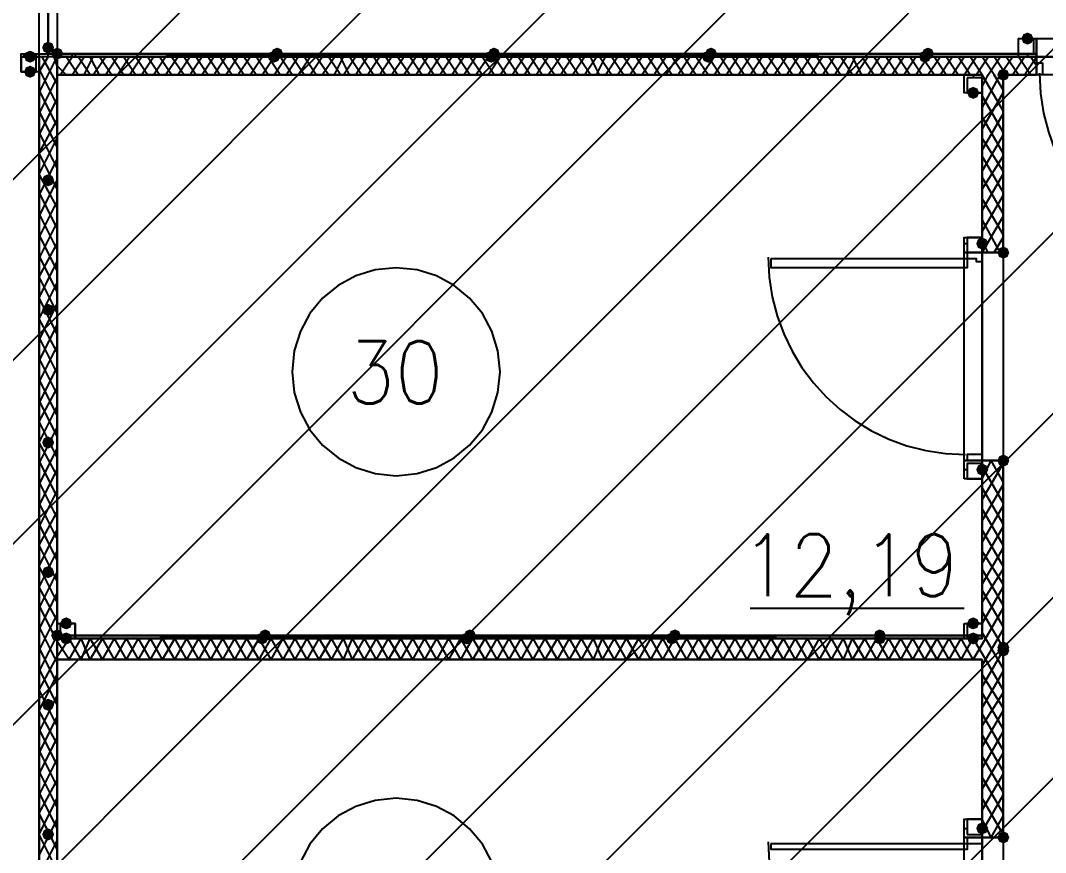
# Model space of a CAD drawing. Header units: millimetres. Extents: x 0 to 420, y 0 to 297.
# Drawn here: x 224.06 to 238.46, y 207.31 to 218.99 of the extents above; entities that cross this region are included whole.
import ezdxf

# ---------------------------------------------------------------- set-up
doc = ezdxf.new("R2010")
doc.units = ezdxf.units.MM
doc.layers.get('0').update_dxf_attribs({"linetype": 'CONTINUOUS'})
doc.styles.get("Standard").update_dxf_attribs({"font": 'STANDARD'})

msp = doc.modelspace()

# ---------------------------------------------------------------- hatches: boundary and pattern name
at = {"true_color": 0x000007}
for points in [[(238.294333, 218.736333), (238.269463, 218.676537), (238.209667, 218.651667), (238.149871, 218.676537), (238.125, 218.736333), (238.149871, 218.796129), (238.209667, 218.821), (238.269462, 218.796129)], [(224.536, 218.609333), (224.511129, 218.549537), (224.451333, 218.524667), (224.391538, 218.549537), (224.366667, 218.609333), (224.391537, 218.669129), (224.451333, 218.694), (224.511129, 218.669129)], [(224.282, 218.482333), (224.257129, 218.422537), (224.197333, 218.397667), (224.137538, 218.422537), (224.112667, 218.482333), (224.137537, 218.542129), (224.197333, 218.567), (224.257129, 218.542129)], [(224.282, 218.270667), (224.257129, 218.210871), (224.197333, 218.186), (224.137538, 218.210871), (224.112667, 218.270667), (224.137537, 218.330462), (224.197333, 218.355333), (224.257129, 218.330463)], [(237.532333, 217.974333), (237.507462, 217.914537), (237.447667, 217.889667), (237.387871, 217.914537), (237.363, 217.974333), (237.387871, 218.034129), (237.447667, 218.059), (237.507462, 218.034129)], [(224.536, 216.746667), (224.511129, 216.686871), (224.451333, 216.662), (224.391538, 216.686871), (224.366667, 216.746667), (224.391537, 216.806462), (224.451333, 216.831333), (224.511129, 216.806463)], [(237.659333, 215.857667), (237.634462, 215.797871), (237.574667, 215.773), (237.514871, 215.797871), (237.49, 215.857667), (237.514871, 215.917462), (237.574667, 215.942333), (237.634462, 215.917463)], [(224.536, 214.926333), (224.511129, 214.866537), (224.451333, 214.841667), (224.391538, 214.866537), (224.366667, 214.926333), (224.391537, 214.986129), (224.451333, 215.011), (224.511129, 214.986129)], [(224.536, 213.063667), (224.511129, 213.003871), (224.451333, 212.979), (224.391538, 213.003871), (224.366667, 213.063667), (224.391537, 213.123462), (224.451333, 213.148333), (224.511129, 213.123463)], [(237.955667, 212.809667), (237.930796, 212.749871), (237.871, 212.725), (237.811204, 212.749871), (237.786333, 212.809667), (237.811204, 212.869462), (237.871, 212.894333), (237.930796, 212.869463)], [(237.659333, 212.682667), (237.634462, 212.622871), (237.574667, 212.598), (237.514871, 212.622871), (237.49, 212.682667), (237.514871, 212.742462), (237.574667, 212.767333), (237.634462, 212.742463)], [(224.536, 211.243333), (224.511129, 211.183538), (224.451333, 211.158667), (224.391538, 211.183538), (224.366667, 211.243333), (224.391537, 211.303129), (224.451333, 211.328), (224.511129, 211.303129)], [(224.79, 210.523667), (224.765129, 210.463871), (224.705333, 210.439), (224.645538, 210.463871), (224.620667, 210.523667), (224.645537, 210.583462), (224.705333, 210.608333), (224.765129, 210.583463)], [(237.532333, 210.523667), (237.507462, 210.463871), (237.447667, 210.439), (237.387871, 210.463871), (237.363, 210.523667), (237.387871, 210.583462), (237.447667, 210.608333), (237.507462, 210.583463)], [(224.79, 210.312), (224.765129, 210.252204), (224.705333, 210.227333), (224.645538, 210.252204), (224.620667, 210.312), (224.645537, 210.371796), (224.705333, 210.396667), (224.765129, 210.371796)], [(237.532333, 210.312), (237.507462, 210.252204), (237.447667, 210.227333), (237.387871, 210.252204), (237.363, 210.312), (237.387871, 210.371796), (237.447667, 210.396667), (237.507462, 210.371796)], [(224.536, 209.380667), (224.511129, 209.320871), (224.451333, 209.296), (224.391538, 209.320871), (224.366667, 209.380667), (224.391537, 209.440462), (224.451333, 209.465333), (224.511129, 209.440463)], [(237.659333, 207.645), (237.634462, 207.585204), (237.574667, 207.560333), (237.514871, 207.585204), (237.49, 207.645), (237.514871, 207.704796), (237.574667, 207.729667), (237.634462, 207.704796)], [(224.536, 207.560333), (224.511129, 207.500537), (224.451333, 207.475667), (224.391538, 207.500537), (224.366667, 207.560333), (224.391537, 207.620129), (224.451333, 207.645), (224.511129, 207.620129)], [(237.955667, 207.518), (237.930796, 207.458204), (237.871, 207.433333), (237.811204, 207.458204), (237.786333, 207.518), (237.811204, 207.577796), (237.871, 207.602667), (237.930796, 207.577796)]]:
    msp.add_hatch(color=0, dxfattribs=at).paths.add_polyline_path(points, flags=0)
at = {"true_color": 0x0000fe}
for points in [[(224.663, 218.524667), (224.638129, 218.464871), (224.578333, 218.44), (224.518537, 218.464871), (224.493667, 218.524667), (224.518537, 218.584462), (224.578333, 218.609333), (224.638129, 218.584463)], [(227.753333, 218.524667), (227.728462, 218.464871), (227.668667, 218.44), (227.608871, 218.464871), (227.584, 218.524667), (227.608871, 218.584462), (227.668667, 218.609333), (227.728462, 218.584463)], [(230.801333, 218.524667), (230.776462, 218.464871), (230.716667, 218.44), (230.656871, 218.464871), (230.632, 218.524667), (230.656871, 218.584462), (230.716667, 218.609333), (230.776462, 218.584463)], [(233.849333, 218.524667), (233.824462, 218.464871), (233.764667, 218.44), (233.704871, 218.464871), (233.68, 218.524667), (233.704871, 218.584462), (233.764667, 218.609333), (233.824462, 218.584463)], [(236.897333, 218.524667), (236.872462, 218.464871), (236.812667, 218.44), (236.752871, 218.464871), (236.728, 218.524667), (236.752871, 218.584462), (236.812667, 218.609333), (236.872462, 218.584463)], [(227.711, 218.482333), (227.686129, 218.422537), (227.626333, 218.397667), (227.566538, 218.422537), (227.541667, 218.482333), (227.566537, 218.542129), (227.626333, 218.567), (227.686129, 218.542129)], [(230.759, 218.482333), (230.734129, 218.422537), (230.674333, 218.397667), (230.614538, 218.422537), (230.589667, 218.482333), (230.614537, 218.542129), (230.674333, 218.567), (230.734129, 218.542129)], [(233.807, 218.482333), (233.782129, 218.422537), (233.722333, 218.397667), (233.662537, 218.422537), (233.637667, 218.482333), (233.662537, 218.542129), (233.722333, 218.567), (233.782129, 218.542129)], [(236.855, 218.482333), (236.830129, 218.422537), (236.770333, 218.397667), (236.710538, 218.422537), (236.685667, 218.482333), (236.710537, 218.542129), (236.770333, 218.567), (236.830129, 218.542129)], [(237.955667, 218.228333), (237.930796, 218.168537), (237.871, 218.143667), (237.811204, 218.168537), (237.786333, 218.228333), (237.811204, 218.288129), (237.871, 218.313), (237.930796, 218.288129)], [(237.955667, 215.730667), (237.930796, 215.670871), (237.871, 215.646), (237.811204, 215.670871), (237.786333, 215.730667), (237.811204, 215.790462), (237.871, 215.815333), (237.930796, 215.790463)], [(237.955667, 215.730667), (237.930796, 215.670871), (237.871, 215.646), (237.811204, 215.670871), (237.786333, 215.730667), (237.811204, 215.790462), (237.871, 215.815333), (237.930796, 215.790463)], [(237.955667, 212.809667), (237.930796, 212.749871), (237.871, 212.725), (237.811204, 212.749871), (237.786333, 212.809667), (237.811204, 212.869462), (237.871, 212.894333), (237.930796, 212.869463)], [(237.955667, 212.809667), (237.930796, 212.749871), (237.871, 212.725), (237.811204, 212.749871), (237.786333, 212.809667), (237.811204, 212.869462), (237.871, 212.894333), (237.930796, 212.869463)], [(224.663, 210.354333), (224.638129, 210.294537), (224.578333, 210.269667), (224.518537, 210.294537), (224.493667, 210.354333), (224.518537, 210.414129), (224.578333, 210.439), (224.638129, 210.414129)], [(224.663, 210.354333), (224.638129, 210.294537), (224.578333, 210.269667), (224.518537, 210.294537), (224.493667, 210.354333), (224.518537, 210.414129), (224.578333, 210.439), (224.638129, 210.414129)], [(227.541667, 210.312), (227.516796, 210.252204), (227.457, 210.227333), (227.397204, 210.252204), (227.372333, 210.312), (227.397204, 210.371796), (227.457, 210.396667), (227.516796, 210.371796)], [(227.584, 210.354333), (227.559129, 210.294537), (227.499333, 210.269667), (227.439538, 210.294537), (227.414667, 210.354333), (227.439537, 210.414129), (227.499333, 210.439), (227.559129, 210.414129)], [(230.420333, 210.312), (230.395462, 210.252204), (230.335667, 210.227333), (230.275871, 210.252204), (230.251, 210.312), (230.275871, 210.371796), (230.335667, 210.396667), (230.395462, 210.371796)], [(230.462667, 210.354333), (230.437796, 210.294537), (230.378, 210.269667), (230.318204, 210.294537), (230.293333, 210.354333), (230.318204, 210.414129), (230.378, 210.439), (230.437796, 210.414129)], [(233.299, 210.312), (233.274129, 210.252204), (233.214333, 210.227333), (233.154538, 210.252204), (233.129667, 210.312), (233.154537, 210.371796), (233.214333, 210.396667), (233.274129, 210.371796)], [(233.341333, 210.354333), (233.316462, 210.294537), (233.256667, 210.269667), (233.196871, 210.294537), (233.172, 210.354333), (233.196871, 210.414129), (233.256667, 210.439), (233.316462, 210.414129)], [(236.22, 210.354333), (236.195129, 210.294537), (236.135333, 210.269667), (236.075538, 210.294537), (236.050667, 210.354333), (236.075537, 210.414129), (236.135333, 210.439), (236.195129, 210.414129)], [(236.22, 210.312), (236.195129, 210.252204), (236.135333, 210.227333), (236.075538, 210.252204), (236.050667, 210.312), (236.075537, 210.371796), (236.135333, 210.396667), (236.195129, 210.371796)], [(237.955667, 210.185), (237.930796, 210.125204), (237.871, 210.100333), (237.811204, 210.125204), (237.786333, 210.185), (237.811204, 210.244796), (237.871, 210.269667), (237.930796, 210.244796)], [(237.955667, 210.142667), (237.930796, 210.082871), (237.871, 210.058), (237.811204, 210.082871), (237.786333, 210.142667), (237.811204, 210.202462), (237.871, 210.227333), (237.930796, 210.202463)], [(237.955667, 207.518), (237.930796, 207.458204), (237.871, 207.433333), (237.811204, 207.458204), (237.786333, 207.518), (237.811204, 207.577796), (237.871, 207.602667), (237.930796, 207.577796)]]:
    msp.add_hatch(color=0, dxfattribs=at).paths.add_polyline_path(points, flags=0)
at = {"true_color": 0x000007}
h = msp.add_hatch(color=0, dxfattribs=at)
h.paths.add_polyline_path([(238.336667, 218.524667), (224.578333, 218.524667), (238.336667, 218.482333)], flags=0)
h.paths.add_polyline_path([(224.578333, 218.524667), (238.336667, 218.482333), (224.578333, 218.482333)], flags=0)
h = msp.add_hatch(color=0, dxfattribs=at)
h.paths.add_polyline_path([(237.871, 218.228333), (237.871, 215.730667)], flags=0)
h.paths.add_polyline_path([(237.871, 215.730667), (237.871, 218.228333)], flags=0)
h = msp.add_hatch(color=0, dxfattribs=at)
h.paths.add_polyline_path([(237.871, 212.809667), (237.871, 207.518)], flags=0)
h.paths.add_polyline_path([(237.871, 207.518), (237.871, 212.809667)], flags=0)
h = msp.add_hatch(color=0, dxfattribs=at)
h.paths.add_polyline_path([(237.574667, 210.354333), (224.578333, 210.354333), (237.574667, 210.312)], flags=0)
h.paths.add_polyline_path([(224.578333, 210.354333), (237.574667, 210.312), (224.578333, 210.312)], flags=0)

# ---------------------------------------------------------------- linework, layer by layer
at = {"color": 0, "true_color": 0x00002b}
msp.add_lwpolyline([(207.221667, 202.141667), (224.324333, 202.141667), (224.324333, 236.601), (207.221667, 236.601)], close=True, dxfattribs=at)
at = {"color": 0, "true_color": 0x0000ab}
msp.add_lwpolyline([(224.578333, 218.482333), (242.189, 218.482333), (242.189, 236.601), (224.578333, 236.601)], close=True, dxfattribs=at)
at = {"color": 0, "true_color": 0x000002}
for points in [[(209.338334, 202.141666), (242.189001, 234.992332)], [(211.878334, 202.141666), (242.189001, 232.452332)], [(214.460667, 202.141666), (242.189001, 229.869999)], [(217.000667, 202.141666), (242.189001, 227.329999)], [(219.583001, 202.141666), (242.189001, 224.747666)], [(222.123001, 202.141666), (242.189001, 222.207666)], [(224.705334, 202.141666), (242.189001, 219.625332)], [(227.245334, 202.141666), (242.189001, 217.085332)], [(229.827667, 202.141666), (242.189001, 214.502999)], [(232.367667, 202.141666), (242.189001, 211.962999)]]:
    msp.add_lwpolyline(points, dxfattribs=at)
at = {"color": 0, "true_color": 0x000007}
for points in [[(224.832333, 218.482333), (224.070333, 218.482333), (224.070333, 218.524667), (224.451333, 218.524667), (224.451333, 219.202), (224.070333, 219.202), (224.070333, 219.244333), (224.832333, 219.244333), (224.832333, 219.202), (224.451333, 219.202), (224.451333, 218.524667), (224.832333, 218.524667)], [(238.082667, 218.736333), (238.294333, 218.736333), (238.294333, 218.524667), (238.082667, 218.524667), (238.082667, 218.736333), (238.336667, 218.736333), (238.336667, 218.482333), (238.082667, 218.482333)], [(224.324333, 218.270667), (224.070333, 218.270667), (224.070333, 218.482333), (224.324333, 218.482333)], [(224.282, 218.270667), (224.282, 218.482333), (224.070333, 218.482333), (224.070333, 218.270667)], [(238.336667, 218.524667), (224.578333, 218.524667), (238.336667, 218.482333)], [(224.578333, 218.524667), (238.336667, 218.482333), (224.578333, 218.482333)], [(238.336667, 218.524667), (238.336667, 218.482333), (224.578333, 218.482333), (224.578333, 218.524667), (238.336667, 218.524667), (224.578333, 218.524667), (224.578333, 218.482333), (238.336667, 218.482333)], [(238.421333, 218.397667), (238.421333, 218.313), (238.421333, 218.228333), (238.336667, 218.228333), (238.336667, 218.397667)], [(237.320667, 218.228333), (237.574667, 218.228333), (237.574667, 217.974333), (237.320667, 217.974333)], [(237.363, 218.186), (237.363, 217.974333), (237.574667, 217.974333), (237.574667, 218.186)], [(237.871, 218.228333), (237.871, 215.730667)], [(237.871, 215.730667), (237.871, 218.228333)], [(237.871, 218.228333), (237.871, 215.730667)], [(237.871, 218.228333), (237.871, 215.730667)], [(237.320667, 215.730667), (237.320667, 215.942333), (237.574667, 215.942333), (237.574667, 215.730667)], [(237.363, 215.730667), (237.574667, 215.730667), (237.574667, 215.942333), (237.363, 215.942333)], [(237.574667, 215.730667), (237.363, 215.730667), (237.363, 215.646), (237.49, 215.646), (237.49, 215.603667), (237.574667, 215.603667)], [(234.611333, 215.646), (237.363, 215.646), (237.363, 215.519), (234.611333, 215.519)], [(237.574667, 212.894333), (237.49, 212.894333), (237.363, 212.894333), (237.363, 212.809667), (237.574667, 212.809667)], [(237.320667, 212.555667), (237.320667, 212.809667), (237.574667, 212.809667), (237.574667, 212.555667)], [(237.363, 212.555667), (237.574667, 212.555667), (237.574667, 212.767333), (237.363, 212.767333)], [(237.871, 212.809667), (237.871, 207.518)], [(237.871, 207.518), (237.871, 212.809667)], [(237.871, 207.518), (237.871, 212.809667), (237.871, 207.518), (237.871, 212.809667)], [(224.578333, 210.523667), (224.832333, 210.523667), (224.832333, 210.312), (224.578333, 210.312)], [(224.620667, 210.523667), (224.620667, 210.312), (224.832333, 210.312), (224.832333, 210.523667)], [(237.320667, 210.523667), (237.574667, 210.523667), (237.574667, 210.312), (237.320667, 210.312)], [(237.363, 210.523667), (237.363, 210.312), (237.574667, 210.312), (237.574667, 210.523667)], [(237.574667, 210.354333), (224.578333, 210.354333), (237.574667, 210.312)], [(224.578333, 210.354333), (237.574667, 210.312), (224.578333, 210.312)], [(237.574667, 210.354333), (237.574667, 210.312), (224.578333, 210.312), (224.578333, 210.354333), (237.574667, 210.354333), (224.578333, 210.354333), (224.578333, 210.312), (237.574667, 210.312)], [(237.320667, 207.518), (237.320667, 207.772), (237.574667, 207.772), (237.574667, 207.518)], [(237.363, 207.560333), (237.574667, 207.560333), (237.574667, 207.772), (237.363, 207.772)], [(237.574667, 207.518), (237.363, 207.518), (237.363, 207.433333), (237.49, 207.433333), (237.574667, 207.433333)], [(234.611333, 207.433333), (237.363, 207.433333), (237.363, 207.348667), (234.611333, 207.348667)]]:
    msp.add_lwpolyline(points, close=True, dxfattribs=at)
for points in [[(224.451333, 218.482333), (224.451333, 219.244333)], [(238.336667, 218.609333), (238.336667, 218.736333), (239.776, 218.736333)], [(239.776, 218.482333), (238.336667, 218.482333), (238.336667, 218.609333)], [(224.112667, 218.482333), (224.112667, 218.524667)], [(224.282, 218.482333), (224.282, 218.524667)], [(224.324333, 218.270667), (224.451333, 218.482333)], [(224.324333, 217.974333), (224.578333, 218.482333)], [(224.578333, 202.141667), (224.578333, 218.482333), (224.324333, 218.482333), (224.324333, 202.141667)], [(224.578333, 218.101333), (224.366667, 218.482333)], [(224.578333, 218.355333), (224.536, 218.482333)], [(238.336667, 218.524667), (224.578333, 218.524667), (238.336667, 218.524667), (224.578333, 218.482333)], [(224.578333, 218.482333), (224.620667, 218.482333)], [(238.336667, 218.482333), (224.578333, 218.482333), (224.578333, 218.228333)], [(224.620667, 218.482333), (224.620667, 218.524667)], [(224.620667, 218.228333), (224.79, 218.482333)], [(224.874667, 218.228333), (224.705333, 218.482333)], [(224.79, 218.482333), (224.79, 218.524667)], [(224.79, 218.228333), (224.959333, 218.482333)], [(225.044, 218.228333), (224.874667, 218.482333)], [(224.959333, 218.228333), (225.086333, 218.482333)], [(225.171, 218.228333), (225.044, 218.482333)], [(225.086333, 218.228333), (225.255667, 218.482333)], [(225.340333, 218.228333), (225.171, 218.482333)], [(225.255667, 218.228333), (225.425, 218.482333)], [(225.509667, 218.228333), (225.340333, 218.482333)], [(225.425, 218.228333), (225.594333, 218.482333)], [(225.679, 218.228333), (225.509667, 218.482333)], [(225.594333, 218.228333), (225.763667, 218.482333)], [(225.848333, 218.228333), (225.679, 218.482333)], [(225.763667, 218.228333), (225.933, 218.482333)], [(226.017667, 218.228333), (225.848333, 218.482333)], [(225.933, 218.228333), (226.102333, 218.482333)], [(226.187, 218.228333), (226.017667, 218.482333)], [(226.102333, 218.228333), (226.271667, 218.482333)], [(226.356333, 218.228333), (226.187, 218.482333)], [(226.271667, 218.228333), (226.441, 218.482333)], [(226.525667, 218.228333), (226.356333, 218.482333)], [(226.441, 218.228333), (226.610333, 218.482333)], [(226.695, 218.228333), (226.525667, 218.482333)], [(226.610333, 218.228333), (226.779667, 218.482333)], [(226.864333, 218.228333), (226.695, 218.482333)], [(226.779667, 218.228333), (226.949, 218.482333)], [(227.033667, 218.228333), (226.864333, 218.482333)], [(226.949, 218.228333), (227.118333, 218.482333)], [(227.203, 218.228333), (227.033667, 218.482333)], [(227.118333, 218.228333), (227.287667, 218.482333)], [(227.372333, 218.228333), (227.203, 218.482333)], [(227.287667, 218.228333), (227.457, 218.482333)], [(227.541667, 218.228333), (227.372333, 218.482333)], [(227.457, 218.228333), (227.626333, 218.482333)], [(227.711, 218.228333), (227.541667, 218.482333)], [(227.626333, 218.228333), (227.795667, 218.482333)], [(227.880333, 218.228333), (227.711, 218.482333)], [(227.795667, 218.228333), (227.965, 218.482333)], [(228.049667, 218.228333), (227.880333, 218.482333)], [(227.965, 218.228333), (228.134333, 218.482333)], [(228.219, 218.228333), (228.049667, 218.482333)], [(228.134333, 218.228333), (228.303667, 218.482333)], [(228.388333, 218.228333), (228.219, 218.482333)], [(228.303667, 218.228333), (228.473, 218.482333)], [(228.557667, 218.228333), (228.388333, 218.482333)], [(228.473, 218.228333), (228.6, 218.482333)], [(228.684667, 218.228333), (228.557667, 218.482333)], [(228.6, 218.228333), (228.769333, 218.482333)], [(228.854, 218.228333), (228.684667, 218.482333)], [(228.769333, 218.228333), (228.938667, 218.482333)], [(229.023333, 218.228333), (228.854, 218.482333)], [(228.938667, 218.228333), (229.108, 218.482333)], [(229.192667, 218.228333), (229.023333, 218.482333)], [(229.108, 218.228333), (229.277333, 218.482333)], [(229.362, 218.228333), (229.192667, 218.482333)], [(229.277333, 218.228333), (229.446667, 218.482333)], [(229.531333, 218.228333), (229.362, 218.482333)], [(229.446667, 218.228333), (229.616, 218.482333)], [(229.700667, 218.228333), (229.531333, 218.482333)], [(229.616, 218.228333), (229.785333, 218.482333)], [(229.87, 218.228333), (229.700667, 218.482333)], [(229.785333, 218.228333), (229.954667, 218.482333)], [(230.039333, 218.228333), (229.87, 218.482333)], [(229.954667, 218.228333), (230.124, 218.482333)], [(230.208667, 218.228333), (230.039333, 218.482333)], [(230.124, 218.228333), (230.293333, 218.482333)], [(230.378, 218.228333), (230.208667, 218.482333)], [(230.293333, 218.228333), (230.462667, 218.482333)], [(230.547333, 218.228333), (230.378, 218.482333)], [(230.462667, 218.228333), (230.632, 218.482333)], [(230.716667, 218.228333), (230.547333, 218.482333)], [(230.632, 218.228333), (230.801333, 218.482333)], [(230.886, 218.228333), (230.716667, 218.482333)], [(230.801333, 218.228333), (230.970667, 218.482333)], [(231.055333, 218.228333), (230.886, 218.482333)], [(230.970667, 218.228333), (231.14, 218.482333)], [(231.224667, 218.228333), (231.055333, 218.482333)], [(231.14, 218.228333), (231.309333, 218.482333)], [(231.394, 218.228333), (231.224667, 218.482333)], [(231.309333, 218.228333), (231.478667, 218.482333)], [(231.563333, 218.228333), (231.394, 218.482333)], [(231.478667, 218.228333), (231.648, 218.482333)], [(231.732667, 218.228333), (231.563333, 218.482333)], [(231.648, 218.228333), (231.817333, 218.482333)], [(231.902, 218.228333), (231.732667, 218.482333)], [(231.817333, 218.228333), (231.986667, 218.482333)], [(232.071333, 218.228333), (231.902, 218.482333)], [(231.986667, 218.228333), (232.156, 218.482333)], [(232.198333, 218.228333), (232.071333, 218.482333)], [(232.156, 218.228333), (232.283, 218.482333)], [(232.367667, 218.228333), (232.198333, 218.482333)], [(232.283, 218.228333), (232.452333, 218.482333)], [(232.537, 218.228333), (232.367667, 218.482333)], [(232.452333, 218.228333), (232.621667, 218.482333)], [(232.706333, 218.228333), (232.537, 218.482333)], [(232.621667, 218.228333), (232.791, 218.482333)], [(232.875667, 218.228333), (232.706333, 218.482333)], [(232.791, 218.228333), (232.960333, 218.482333)], [(233.045, 218.228333), (232.875667, 218.482333)], [(232.960333, 218.228333), (233.129667, 218.482333)], [(233.214333, 218.228333), (233.045, 218.482333)], [(233.129667, 218.228333), (233.299, 218.482333)], [(233.383667, 218.228333), (233.214333, 218.482333)], [(233.299, 218.228333), (233.468333, 218.482333)], [(233.553, 218.228333), (233.383667, 218.482333)], [(233.468333, 218.228333), (233.637667, 218.482333)], [(233.722333, 218.228333), (233.553, 218.482333)], [(233.637667, 218.228333), (233.807, 218.482333)], [(233.891667, 218.228333), (233.722333, 218.482333)], [(233.807, 218.228333), (233.976333, 218.482333)], [(234.061, 218.228333), (233.891667, 218.482333)], [(233.976333, 218.228333), (234.145667, 218.482333)], [(234.230333, 218.228333), (234.061, 218.482333)], [(234.145667, 218.228333), (234.315, 218.482333)], [(234.399667, 218.228333), (234.230333, 218.482333)], [(234.315, 218.228333), (234.484333, 218.482333)], [(234.569, 218.228333), (234.399667, 218.482333)], [(234.484333, 218.228333), (234.653667, 218.482333)], [(234.738333, 218.228333), (234.569, 218.482333)], [(234.653667, 218.228333), (234.823, 218.482333)], [(234.907667, 218.228333), (234.738333, 218.482333)], [(234.823, 218.228333), (234.992333, 218.482333)], [(235.077, 218.228333), (234.907667, 218.482333)], [(234.992333, 218.228333), (235.161667, 218.482333)], [(235.246333, 218.228333), (235.077, 218.482333)], [(235.161667, 218.228333), (235.331, 218.482333)], [(235.415667, 218.228333), (235.246333, 218.482333)], [(235.331, 218.228333), (235.500333, 218.482333)], [(235.585, 218.228333), (235.415667, 218.482333)], [(235.500333, 218.228333), (235.669667, 218.482333)], [(235.754333, 218.228333), (235.585, 218.482333)], [(235.669667, 218.228333), (235.796667, 218.482333)], [(235.881333, 218.228333), (235.754333, 218.482333)], [(235.796667, 218.228333), (235.966, 218.482333)], [(236.050667, 218.228333), (235.881333, 218.482333)], [(235.966, 218.228333), (236.135333, 218.482333)], [(236.22, 218.228333), (236.050667, 218.482333)], [(236.135333, 218.228333), (236.304667, 218.482333)], [(236.389333, 218.228333), (236.22, 218.482333)], [(236.304667, 218.228333), (236.474, 218.482333)], [(236.558667, 218.228333), (236.389333, 218.482333)], [(236.474, 218.228333), (236.643333, 218.482333)], [(236.728, 218.228333), (236.558667, 218.482333)], [(236.643333, 218.228333), (236.812667, 218.482333)], [(236.897333, 218.228333), (236.728, 218.482333)], [(236.812667, 218.228333), (236.982, 218.482333)], [(237.066667, 218.228333), (236.897333, 218.482333)], [(236.982, 218.228333), (237.151333, 218.482333)], [(237.236, 218.228333), (237.066667, 218.482333)], [(237.151333, 218.228333), (237.320667, 218.482333)], [(237.405333, 218.228333), (237.236, 218.482333)], [(237.320667, 218.228333), (237.49, 218.482333)], [(237.574667, 218.228333), (237.405333, 218.482333)], [(237.49, 218.228333), (237.659333, 218.482333)], [(237.744, 218.228333), (237.574667, 218.482333)], [(237.659333, 218.228333), (237.828667, 218.482333)], [(237.913333, 218.228333), (237.744, 218.482333)], [(237.828667, 218.228333), (237.998, 218.482333)], [(238.082667, 218.228333), (237.913333, 218.482333)], [(237.998, 218.228333), (238.167333, 218.482333)], [(238.252, 218.228333), (238.082667, 218.482333)], [(238.167333, 218.228333), (238.336667, 218.482333)], [(238.209667, 218.524667), (238.209667, 218.482333)], [(238.336667, 218.355333), (238.252, 218.482333)], [(238.336667, 218.228333), (238.336667, 218.397667), (238.336667, 218.482333)], [(238.336667, 218.482333), (238.336667, 218.397667), (238.336667, 218.228333), (238.336667, 218.397667)], [(224.578333, 217.805), (224.324333, 218.313)], [(224.705333, 218.228333), (224.578333, 218.355333)], [(224.324333, 217.678), (224.578333, 218.186)], [(224.578333, 218.228333), (237.574667, 218.228333)], [(237.447667, 218.228333), (237.447667, 218.186)], [(237.574667, 218.059), (237.659333, 218.228333)], [(237.574667, 217.762667), (237.828667, 218.228333)], [(237.871, 217.720333), (237.574667, 218.228333)], [(237.574667, 218.228333), (237.574667, 215.730667)], [(237.871, 218.016667), (237.744, 218.228333)], [(237.871, 218.228333), (237.871, 215.730667), (237.871, 218.228333), (237.871, 215.730667)], [(237.871, 218.228333), (238.336667, 218.228333)], [(237.871, 215.730667), (237.871, 218.228333)], [(238.379, 218.2495), (238.393316, 217.965991), (238.435334, 217.690673), (238.50366, 217.424939), (238.596901, 217.170182), (238.713663, 216.927796), (238.852552, 216.699176), (239.012176, 216.485714), (239.191139, 216.288805), (239.388048, 216.109842), (239.601509, 215.950219), (239.83013, 215.81133), (240.072515, 215.694568), (240.327272, 215.601326), (240.593006, 215.533), (240.868325, 215.490982), (241.151833, 215.476667)], [(224.578333, 217.508667), (224.324333, 218.016667)], [(224.324333, 217.381667), (224.578333, 217.889667)], [(237.574667, 217.466333), (237.871, 217.974333)], [(237.871, 217.424), (237.574667, 217.932)], [(224.578333, 217.212333), (224.324333, 217.720333)], [(224.324333, 217.127667), (224.578333, 217.593333)], [(237.574667, 217.17), (237.871, 217.678)], [(237.871, 217.127667), (237.574667, 217.635667)], [(224.578333, 216.916), (224.324333, 217.424)], [(224.324333, 216.831333), (224.578333, 217.339333)], [(237.574667, 216.873667), (237.871, 217.381667)], [(237.871, 216.873667), (237.574667, 217.339333)], [(224.578333, 216.619667), (224.324333, 217.127667)], [(224.324333, 216.535), (224.578333, 217.043)], [(237.574667, 216.619667), (237.871, 217.085333)], [(237.871, 216.577333), (237.574667, 217.085333)], [(224.578333, 216.365667), (224.324333, 216.831333)], [(224.324333, 216.238667), (224.578333, 216.746667)], [(237.574667, 216.323333), (237.871, 216.831333)], [(237.871, 216.281), (237.574667, 216.789)], [(224.578333, 216.069333), (224.324333, 216.577333)], [(224.324333, 215.942333), (224.578333, 216.450333)], [(237.574667, 216.027), (237.871, 216.535)], [(237.871, 215.984667), (237.574667, 216.492667)], [(224.578333, 215.773), (224.324333, 216.281)], [(224.324333, 215.646), (224.578333, 216.154)], [(237.574667, 215.730667), (237.871, 216.238667)], [(237.828667, 215.730667), (237.574667, 216.196333)], [(224.578333, 215.476667), (224.324333, 215.984667)], [(237.659333, 215.730667), (237.574667, 215.9)], [(237.744, 215.730667), (237.871, 215.942333)], [(224.324333, 215.392), (224.578333, 215.857667)], [(237.320667, 215.857667), (237.363, 215.857667)], [(237.320667, 214.249), (237.320667, 215.730667), (237.447667, 215.730667)], [(237.447667, 215.730667), (237.574667, 215.730667), (237.574667, 214.249)], [(237.574667, 215.730667), (237.871, 215.730667)], [(237.871, 215.730667), (237.574667, 215.730667)], [(224.578333, 215.180333), (224.324333, 215.688333)], [(224.324333, 215.095667), (224.578333, 215.603667)], [(234.569, 215.667167), (234.583316, 215.383658), (234.625334, 215.10834), (234.69366, 214.842605), (234.786901, 214.587849), (234.903663, 214.345463), (235.042552, 214.116843), (235.202176, 213.903381), (235.381139, 213.706472), (235.578048, 213.527509), (235.791509, 213.367886), (236.02013, 213.228996), (236.262515, 213.112234), (236.517272, 213.018993), (236.783006, 212.950667), (237.058325, 212.908649), (237.341833, 212.894333)], [(230.801333, 214.0585), (230.771661, 214.352844), (230.686561, 214.626996), (230.551905, 214.875083), (230.373566, 215.091232), (230.157416, 215.269572), (229.909329, 215.404228), (229.635177, 215.489328), (229.340833, 215.519), (229.04649, 215.489328), (228.772338, 215.404228), (228.524251, 215.269572), (228.308101, 215.091232), (228.129762, 214.875083), (227.995106, 214.626996), (227.910005, 214.352844), (227.880333, 214.0585)], [(224.578333, 214.884), (224.324333, 215.392)], [(224.324333, 214.799333), (224.578333, 215.307333)], [(224.578333, 214.587667), (224.324333, 215.095667)], [(224.324333, 214.503), (224.578333, 215.011)], [(224.578333, 214.333667), (224.324333, 214.799333)], [(224.324333, 214.206667), (224.578333, 214.714667)], [(224.578333, 214.037333), (224.324333, 214.545333)], [(224.324333, 213.910333), (224.578333, 214.418333)], [(224.578333, 213.741), (224.324333, 214.249)], [(237.447667, 212.809667), (237.320667, 212.809667), (237.320667, 214.249)], [(237.574667, 214.249), (237.574667, 212.809667), (237.447667, 212.809667)], [(224.324333, 213.614), (224.578333, 214.122)], [(227.880333, 214.0585), (227.910005, 213.764156), (227.995106, 213.490004), (228.129762, 213.241917), (228.308101, 213.025768), (228.524251, 212.847428), (228.772338, 212.712772), (229.04649, 212.627672), (229.340833, 212.598), (229.635177, 212.627672), (229.909329, 212.712772), (230.157416, 212.847428), (230.373566, 213.025768), (230.551905, 213.241917), (230.686561, 213.490004), (230.771661, 213.764156), (230.801333, 214.0585)], [(224.578333, 213.444667), (224.324333, 213.952667)], [(224.324333, 213.36), (224.578333, 213.825667)], [(224.578333, 213.148333), (224.324333, 213.656333)], [(224.324333, 213.063667), (224.578333, 213.571667)], [(224.578333, 212.852), (224.324333, 213.36)], [(224.324333, 212.767333), (224.578333, 213.275333)], [(224.578333, 212.598), (224.324333, 213.063667)], [(224.324333, 212.471), (224.578333, 212.979)], [(224.578333, 212.301667), (224.324333, 212.809667)], [(237.574667, 212.555667), (237.701667, 212.809667)], [(237.574667, 212.809667), (237.871, 212.809667)], [(237.871, 212.809667), (237.574667, 212.809667)], [(237.574667, 212.809667), (237.574667, 210.312)], [(237.574667, 212.259333), (237.871, 212.767333)], [(237.871, 212.217), (237.574667, 212.725)], [(237.871, 212.513333), (237.701667, 212.809667)], [(237.871, 207.518), (237.871, 212.809667), (237.871, 207.518), (237.871, 212.809667)], [(237.871, 207.518), (237.871, 212.809667)], [(224.324333, 212.174667), (224.578333, 212.682667)], [(237.320667, 212.682667), (237.363, 212.682667)], [(224.578333, 212.005333), (224.324333, 212.513333)], [(237.574667, 211.963), (237.871, 212.471)], [(237.871, 211.920667), (237.574667, 212.428667)], [(224.324333, 211.878333), (224.578333, 212.386333)], [(224.578333, 211.709), (224.324333, 212.217)], [(237.574667, 211.666667), (237.871, 212.174667)], [(237.871, 211.624333), (237.574667, 212.132333)], [(224.324333, 211.624333), (224.578333, 212.09)], [(224.578333, 211.412667), (224.324333, 211.920667)], [(224.324333, 211.328), (224.578333, 211.836)], [(237.574667, 211.370333), (237.871, 211.878333)], [(237.871, 211.328), (237.574667, 211.836)], [(224.578333, 211.116333), (224.324333, 211.624333)], [(237.574667, 211.074), (237.871, 211.582)], [(224.324333, 211.031667), (224.578333, 211.539667)], [(237.871, 211.074), (237.574667, 211.539667)], [(224.578333, 210.82), (224.324333, 211.328)], [(237.574667, 210.82), (237.871, 211.285667)], [(237.871, 210.777667), (237.574667, 211.285667)], [(224.324333, 210.735333), (224.578333, 211.243333)], [(224.578333, 210.566), (224.324333, 211.031667)], [(237.574667, 210.523667), (237.871, 211.031667)], [(237.871, 210.481333), (237.574667, 210.989333)], [(224.324333, 210.439), (224.578333, 210.947)], [(224.578333, 210.269667), (224.324333, 210.777667)], [(234.315, 210.735333), (237.320667, 210.735333)], [(237.574667, 210.227333), (237.871, 210.735333)], [(237.871, 210.185), (237.574667, 210.693)], [(224.324333, 210.142667), (224.578333, 210.650667)], [(224.578333, 209.973333), (224.324333, 210.481333)], [(237.574667, 209.931), (237.871, 210.439)], [(237.871, 209.888667), (237.574667, 210.396667)], [(224.324333, 209.846333), (224.578333, 210.354333)], [(224.578333, 210.354333), (237.574667, 210.354333), (224.578333, 210.312), (237.574667, 210.312)], [(224.578333, 210.058), (224.747667, 210.312)], [(237.574667, 210.312), (224.578333, 210.312), (224.578333, 210.015667)], [(224.747667, 210.015667), (224.578333, 210.269667)], [(224.747667, 210.015667), (224.917, 210.312)], [(224.917, 210.015667), (224.747667, 210.312)], [(224.917, 210.015667), (225.044, 210.312)], [(225.044, 210.015667), (224.917, 210.312)], [(225.044, 210.015667), (225.213333, 210.312)], [(225.213333, 210.015667), (225.044, 210.312)], [(225.213333, 210.015667), (225.382667, 210.312)], [(225.382667, 210.015667), (225.213333, 210.312)], [(225.382667, 210.015667), (225.552, 210.312)], [(225.552, 210.015667), (225.382667, 210.312)], [(225.552, 210.015667), (225.721333, 210.312)], [(225.721333, 210.015667), (225.552, 210.312)], [(225.721333, 210.015667), (225.890667, 210.312)], [(225.890667, 210.015667), (225.721333, 210.312)], [(225.890667, 210.015667), (226.06, 210.312)], [(226.06, 210.015667), (225.890667, 210.312)], [(226.06, 210.015667), (226.229333, 210.312)], [(226.229333, 210.015667), (226.06, 210.312)], [(226.229333, 210.015667), (226.398667, 210.312)], [(226.398667, 210.015667), (226.229333, 210.312)], [(226.398667, 210.015667), (226.568, 210.312)], [(226.568, 210.015667), (226.398667, 210.312)], [(226.568, 210.015667), (226.737333, 210.312)], [(226.737333, 210.015667), (226.568, 210.312)], [(226.737333, 210.015667), (226.906667, 210.312)], [(226.906667, 210.015667), (226.737333, 210.312)], [(226.906667, 210.015667), (227.076, 210.312)], [(227.076, 210.015667), (226.906667, 210.312)], [(227.076, 210.015667), (227.245333, 210.312)], [(227.245333, 210.015667), (227.076, 210.312)], [(227.245333, 210.015667), (227.414667, 210.312)], [(227.414667, 210.015667), (227.245333, 210.312)], [(227.414667, 210.015667), (227.584, 210.312)], [(227.584, 210.015667), (227.414667, 210.312)], [(227.584, 210.015667), (227.753333, 210.312)], [(227.753333, 210.015667), (227.584, 210.312)], [(227.753333, 210.015667), (227.922667, 210.312)], [(227.922667, 210.015667), (227.753333, 210.312)], [(227.922667, 210.015667), (228.092, 210.312)], [(228.092, 210.015667), (227.922667, 210.312)], [(228.092, 210.015667), (228.261333, 210.312)], [(228.261333, 210.015667), (228.092, 210.312)], [(228.261333, 210.015667), (228.430667, 210.312)], [(228.430667, 210.015667), (228.261333, 210.312)], [(228.430667, 210.015667), (228.6, 210.312)], [(228.6, 210.015667), (228.430667, 210.312)], [(228.6, 210.015667), (228.727, 210.312)], [(228.727, 210.015667), (228.6, 210.312)], [(228.727, 210.015667), (228.896333, 210.312)], [(228.896333, 210.015667), (228.727, 210.312)], [(228.896333, 210.015667), (229.065667, 210.312)], [(229.065667, 210.015667), (228.896333, 210.312)], [(229.065667, 210.015667), (229.235, 210.312)], [(229.235, 210.015667), (229.065667, 210.312)], [(229.235, 210.015667), (229.404333, 210.312)], [(229.404333, 210.015667), (229.235, 210.312)], [(229.404333, 210.015667), (229.573667, 210.312)], [(229.573667, 210.015667), (229.404333, 210.312)], [(229.573667, 210.015667), (229.743, 210.312)], [(229.743, 210.015667), (229.573667, 210.312)], [(229.743, 210.015667), (229.912333, 210.312)], [(229.912333, 210.015667), (229.743, 210.312)], [(229.912333, 210.015667), (230.081667, 210.312)], [(230.081667, 210.015667), (229.912333, 210.312)], [(230.081667, 210.015667), (230.251, 210.312)], [(230.251, 210.015667), (230.081667, 210.312)], [(230.251, 210.015667), (230.420333, 210.312)], [(230.420333, 210.015667), (230.251, 210.312)], [(230.420333, 210.015667), (230.589667, 210.312)], [(230.589667, 210.015667), (230.420333, 210.312)], [(230.589667, 210.015667), (230.759, 210.312)], [(230.759, 210.015667), (230.589667, 210.312)], [(230.759, 210.015667), (230.928333, 210.312)], [(230.928333, 210.015667), (230.759, 210.312)], [(230.928333, 210.015667), (231.097667, 210.312)], [(231.097667, 210.015667), (230.928333, 210.312)], [(231.097667, 210.015667), (231.267, 210.312)], [(231.267, 210.015667), (231.097667, 210.312)], [(231.267, 210.015667), (231.436333, 210.312)], [(231.436333, 210.015667), (231.267, 210.312)], [(231.436333, 210.015667), (231.605667, 210.312)], [(231.605667, 210.015667), (231.436333, 210.312)], [(231.605667, 210.015667), (231.775, 210.312)], [(231.775, 210.015667), (231.605667, 210.312)], [(231.775, 210.015667), (231.944333, 210.312)], [(231.944333, 210.015667), (231.775, 210.312)], [(231.944333, 210.015667), (232.113667, 210.312)], [(232.113667, 210.015667), (231.944333, 210.312)], [(232.113667, 210.015667), (232.240667, 210.312)], [(232.240667, 210.015667), (232.113667, 210.312)], [(232.240667, 210.015667), (232.41, 210.312)], [(232.41, 210.015667), (232.240667, 210.312)], [(232.41, 210.015667), (232.579333, 210.312)], [(232.579333, 210.015667), (232.41, 210.312)], [(232.579333, 210.015667), (232.748667, 210.312)], [(232.748667, 210.015667), (232.579333, 210.312)], [(232.748667, 210.015667), (232.918, 210.312)], [(232.918, 210.015667), (232.748667, 210.312)], [(232.918, 210.015667), (233.087333, 210.312)], [(233.087333, 210.015667), (232.918, 210.312)], [(233.087333, 210.015667), (233.256667, 210.312)], [(233.256667, 210.015667), (233.087333, 210.312)], [(233.256667, 210.015667), (233.426, 210.312)], [(233.426, 210.015667), (233.256667, 210.312)], [(233.426, 210.015667), (233.595333, 210.312)], [(233.595333, 210.015667), (233.426, 210.312)], [(233.595333, 210.015667), (233.764667, 210.312)], [(233.764667, 210.015667), (233.595333, 210.312)], [(233.764667, 210.015667), (233.934, 210.312)], [(233.934, 210.015667), (233.764667, 210.312)], [(233.934, 210.015667), (234.103333, 210.312)], [(234.103333, 210.015667), (233.934, 210.312)], [(234.103333, 210.015667), (234.272667, 210.312)], [(234.272667, 210.015667), (234.103333, 210.312)], [(234.272667, 210.015667), (234.442, 210.312)], [(234.442, 210.015667), (234.272667, 210.312)], [(234.442, 210.015667), (234.611333, 210.312)], [(234.611333, 210.015667), (234.442, 210.312)], [(234.611333, 210.015667), (234.780667, 210.312)], [(234.780667, 210.015667), (234.611333, 210.312)], [(234.780667, 210.015667), (234.95, 210.312)], [(234.95, 210.015667), (234.780667, 210.312)], [(234.95, 210.015667), (235.119333, 210.312)], [(235.119333, 210.015667), (234.95, 210.312)], [(235.119333, 210.015667), (235.288667, 210.312)], [(235.288667, 210.015667), (235.119333, 210.312)], [(235.288667, 210.015667), (235.458, 210.312)], [(235.458, 210.015667), (235.288667, 210.312)], [(235.458, 210.015667), (235.627333, 210.312)], [(235.627333, 210.015667), (235.458, 210.312)], [(235.627333, 210.015667), (235.754333, 210.312)], [(235.754333, 210.015667), (235.627333, 210.312)], [(235.754333, 210.015667), (235.923667, 210.312)], [(235.923667, 210.015667), (235.754333, 210.312)], [(235.923667, 210.015667), (236.093, 210.312)], [(236.093, 210.015667), (235.923667, 210.312)], [(236.093, 210.015667), (236.262333, 210.312)], [(236.262333, 210.015667), (236.093, 210.312)], [(236.262333, 210.015667), (236.431667, 210.312)], [(236.431667, 210.015667), (236.262333, 210.312)], [(236.431667, 210.015667), (236.601, 210.312)], [(236.601, 210.015667), (236.431667, 210.312)], [(236.601, 210.015667), (236.770333, 210.312)], [(236.770333, 210.015667), (236.601, 210.312)], [(236.770333, 210.015667), (236.939667, 210.312)], [(236.939667, 210.015667), (236.770333, 210.312)], [(236.939667, 210.015667), (237.109, 210.312)], [(237.109, 210.015667), (236.939667, 210.312)], [(237.109, 210.015667), (237.278333, 210.312)], [(237.278333, 210.015667), (237.109, 210.312)], [(237.278333, 210.015667), (237.447667, 210.312)], [(237.447667, 210.015667), (237.278333, 210.312)], [(237.574667, 210.100333), (237.447667, 210.312)], [(224.578333, 209.677), (224.324333, 210.185)], [(237.447667, 210.015667), (237.574667, 210.227333)], [(237.574667, 209.634667), (237.871, 210.142667)], [(224.324333, 209.592333), (224.578333, 210.058)], [(224.578333, 210.015667), (237.574667, 210.015667)], [(237.871, 209.592333), (237.574667, 210.100333)], [(237.574667, 210.015667), (237.574667, 207.518)], [(224.578333, 209.380667), (224.324333, 209.888667)], [(237.574667, 209.338333), (237.871, 209.846333)], [(224.324333, 209.296), (224.578333, 209.804)], [(237.871, 209.338333), (237.574667, 209.804)], [(224.578333, 209.084333), (224.324333, 209.592333)], [(237.574667, 209.084333), (237.871, 209.55)], [(237.871, 209.042), (237.574667, 209.55)], [(224.324333, 208.999667), (224.578333, 209.507667)], [(224.578333, 208.830333), (224.324333, 209.296)], [(237.574667, 208.788), (237.871, 209.296)], [(237.871, 208.745667), (237.574667, 209.253667)], [(224.324333, 208.703333), (224.578333, 209.211333)], [(224.578333, 208.534), (224.324333, 209.042)], [(237.574667, 208.491667), (237.871, 208.999667)], [(237.871, 208.449333), (237.574667, 208.957333)], [(224.324333, 208.407), (224.578333, 208.915)], [(224.578333, 208.237667), (224.324333, 208.745667)], [(237.574667, 208.195333), (237.871, 208.703333)], [(224.324333, 208.110667), (224.578333, 208.618667)], [(237.871, 208.153), (237.574667, 208.661)], [(224.578333, 207.941333), (224.324333, 208.449333)], [(237.574667, 207.899), (237.871, 208.407)], [(224.324333, 207.856667), (224.578333, 208.322333)], [(237.871, 207.856667), (237.574667, 208.364667)], [(224.578333, 207.645), (224.324333, 208.153)], [(237.574667, 207.602667), (237.871, 208.110667)], [(224.324333, 207.560333), (224.578333, 208.068333)], [(230.801333, 206.607833), (230.771661, 206.902177), (230.686561, 207.176329), (230.551905, 207.424416), (230.373566, 207.640566), (230.157416, 207.818905), (229.909329, 207.953561), (229.635177, 208.038661), (229.340833, 208.068333), (229.04649, 208.038661), (228.772338, 207.953561), (228.524251, 207.818905), (228.308101, 207.640566), (228.129762, 207.424416), (227.995106, 207.176329), (227.910005, 206.902177), (227.880333, 206.607833)], [(237.871, 207.560333), (237.574667, 208.068333)], [(224.578333, 207.348667), (224.324333, 207.856667)], [(237.701667, 207.518), (237.871, 207.814333)], [(224.324333, 207.264), (224.578333, 207.772)], [(237.701667, 207.518), (237.574667, 207.772)], [(224.578333, 207.052333), (224.324333, 207.560333)], [(237.320667, 207.645), (237.363, 207.645)], [(237.320667, 206.078667), (237.320667, 207.518), (237.447667, 207.518)], [(237.447667, 207.518), (237.574667, 207.518), (237.574667, 206.078667)], [(237.574667, 207.518), (237.871, 207.518)], [(237.871, 207.518), (237.574667, 207.518)], [(224.324333, 206.967667), (224.578333, 207.475667)], [(234.569, 207.4545), (234.583316, 207.170991), (234.625334, 206.895673), (234.69366, 206.629939), (234.786901, 206.375182), (234.903663, 206.132796), (235.042552, 205.904176), (235.202176, 205.690714), (235.381139, 205.493805), (235.578048, 205.314842), (235.791509, 205.155219), (236.02013, 205.01633), (236.262515, 204.899568), (236.517272, 204.806326), (236.783006, 204.738), (237.058325, 204.695982), (237.341833, 204.681667)]]:
    msp.add_lwpolyline(points, dxfattribs=at)
at = {"color": 0, "true_color": 0x000098}
for points in [[(224.578333, 218.228333), (224.578333, 210.312), (237.574667, 210.312), (237.574667, 218.228333)], [(237.574667, 210.015667), (224.578333, 210.015667), (224.578333, 202.141667), (237.574667, 202.141667)]]:
    msp.add_lwpolyline(points, close=True, dxfattribs=at)
at = {"color": 0, "true_color": 0x000008}
msp.add_lwpolyline([(237.871, 218.228333), (237.871, 202.141667), (242.485333, 202.141667), (242.485333, 196.342), (258.572, 196.342), (258.572, 205.613), (242.189, 205.613), (242.189, 218.228333)], close=True, dxfattribs=at)

# ---------------------------------------------------------------- texts
at = {"color": 0, "true_color": 0x000007, "char_height": 0.872032, "attachment_point": 1}
for s, insert, width in [('30', (228.64234, 214.48603), 1.06581688), ('12,19', (234.187997, 211.7767), 2.37386489)]:
    msp.add_mtext(s, dxfattribs=dict(at, insert=insert, width=width))

doc.saveas('drawing.dxf')
